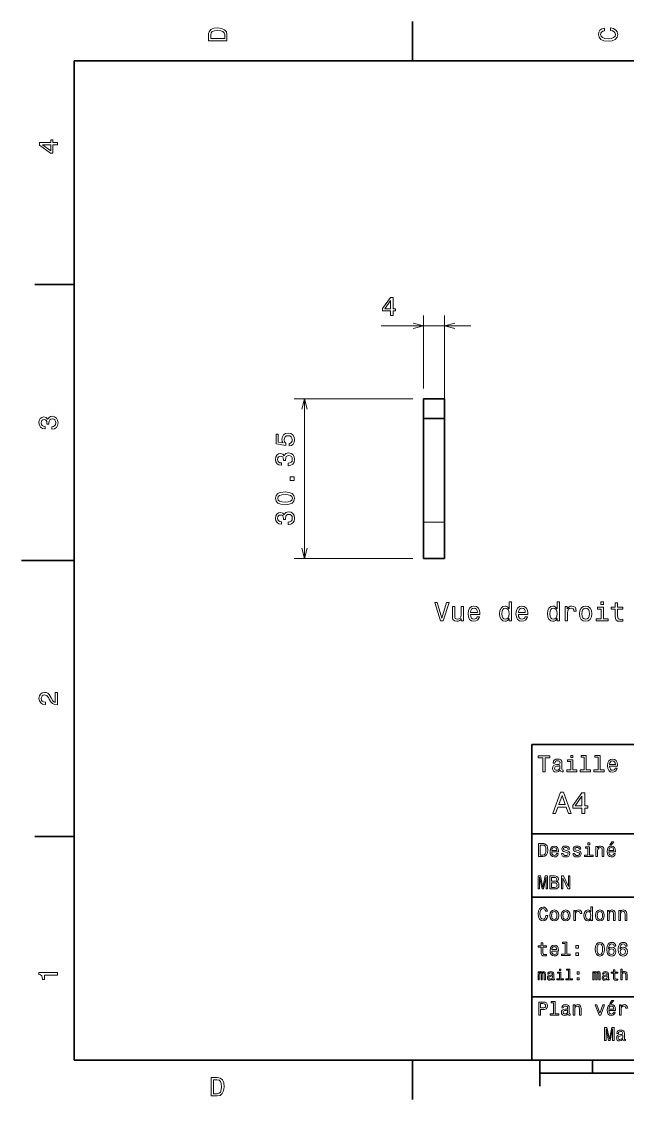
# Model space of a CAD drawing. Extents: x 0 to 297, y 0 to 210.
# Drawn here: x 0 to 115.2, y 2.5 to 207.5 of the extents above; entities that cross this region are included whole.
import ezdxf

# ---------------------------------------------------------------- set-up
doc = ezdxf.new("R2010")
doc.units = 0

msp = doc.modelspace()

# ---------------------------------------------------------------- linework, layer by layer
at = {"color": 7, "lineweight": 35, "ltscale": 0.1875}
for p, q in [((74.300003, 200), (74.300003, 207.5)), ((10, 157.5), (2.5, 157.5)), ((10, 52.5), (2.5, 52.5)), ((74.300003, 10), (74.300003, 2.5))]:
    msp.add_line(p, q, dxfattribs=at)
at = {"color": 7, "lineweight": 35}
for p, q in [((287, 200), (10, 200)), ((10, 200), (10, 10)), ((97, 10), (97, 70)), ((97, 70), (287, 70)), ((97, 53), (162, 53)), ((97, 41), (162, 41)), ((97, 22), (162, 22)), ((10, 10), (287, 10)), ((97, 10), (287, 10)), ((98.5, 7.5), (198.5, 7.5))]:
    msp.add_line(p, q, dxfattribs=at)
at = {"color": 7, "lineweight": 13, "ltscale": 0.346845}
msp.add_line((76.395897, 137.738037), (76.395897, 151.611847), dxfattribs=at)
at = {"color": 7, "lineweight": 13, "ltscale": 0.440007}
msp.add_line((80.395897, 134.011551), (80.395897, 151.611847), dxfattribs=at)
at = {"color": 7, "lineweight": 13, "ltscale": 0.425901}
msp.add_line((68.359871, 149.611847), (85.395897, 149.611847), dxfattribs=at)
at = {"color": 7, "lineweight": 13}
for p, q in [((74.395897, 135.738037), (51.78978, 135.738037)), ((53.78978, 105.383492), (53.78978, 135.738037)), ((74.395897, 105.383492), (51.78978, 105.383492))]:
    msp.add_line(p, q, dxfattribs=at)
at = {"color": 7, "lineweight": 35, "ltscale": 0.018713}
for p, q in [((76.395897, 134.989517), (76.395897, 135.738037)), ((80.395897, 134.989517), (80.395897, 135.738037))]:
    msp.add_line(p, q, dxfattribs=at)
at = {"color": 7, "lineweight": 35, "ltscale": 0.1}
for p, q in [((76.395897, 135.738037), (80.395897, 135.738037)), ((76.395897, 132.011551), (80.395897, 132.011551)), ((80.395897, 105.383492), (76.395897, 105.383492))]:
    msp.add_line(p, q, dxfattribs=at)
at = {"color": 7, "lineweight": 35, "ltscale": 0.074449}
for p, q in [((76.395897, 132.011551), (76.395897, 134.989517)), ((80.395897, 132.011551), (80.395897, 134.989517))]:
    msp.add_line(p, q, dxfattribs=at)
at = {"color": 7, "lineweight": 35, "ltscale": 0.492868}
for p, q in [((76.395897, 132.011551), (76.395897, 112.296829)), ((80.395897, 132.011551), (80.395897, 112.296829))]:
    msp.add_line(p, q, dxfattribs=at)
at = {"color": 7, "lineweight": 35, "ltscale": 0.172833}
for p, q in [((76.395897, 112.296829), (76.395897, 105.383492)), ((80.395897, 112.296829), (80.395897, 105.383492))]:
    msp.add_line(p, q, dxfattribs=at)
at = {"color": 7, "lineweight": 13, "ltscale": 0.1}
msp.add_line((76.395897, 112.296829), (80.395897, 112.296829), dxfattribs=at)
at = {"color": 7, "lineweight": 35, "ltscale": 0.25}
msp.add_line((10, 105), (0, 105), dxfattribs=at)
at = {"color": 7, "lineweight": 35, "ltscale": 0.125}
msp.add_line((98.5, 10), (98.5, 5), dxfattribs=at)
at = {"color": 7, "lineweight": 35, "ltscale": 0.0625}
msp.add_line((108.5, 10), (108.5, 7.5), dxfattribs=at)
at = {"color": 7, "lineweight": 13}
for points in [[(35.533215, 204.994965), (35.533215, 203.829971), (39.033215, 203.829971), (39.033215, 204.994965), (38.922264, 205.544678), (38.584366, 205.953171), (38.034657, 206.205338), (37.283215, 206.296112), (36.516644, 206.215424), (36.21405, 206.114563), (35.971977, 205.973343), (35.644165, 205.56485), (35.563473, 205.297562)], [(35.951801, 204.959656), (36.027451, 205.342941), (36.259438, 205.605194), (36.672985, 205.761536), (37.283215, 205.811966), (37.873272, 205.756485), (38.286816, 205.600143), (38.533936, 205.332855), (38.614628, 204.959656), (38.614628, 204.298996), (35.951801, 204.298996)], [(111.93206, 205.817017), (112.35569, 205.716141), (112.658287, 205.549713), (112.844887, 205.317734), (112.905403, 205.045395), (112.814629, 204.71759), (112.54229, 204.460388), (112.098488, 204.28891), (111.483215, 204.233429), (110.872986, 204.28891), (110.424141, 204.455338), (110.151802, 204.71254), (110.055984, 205.045395), (110.106415, 205.287476), (110.247627, 205.494247), (110.474571, 205.655624), (110.787247, 205.766571), (110.787247, 206.245682), (110.308144, 206.094391), (109.94503, 205.832138), (109.718086, 205.474075), (109.637398, 205.045395), (109.763474, 204.510818), (110.116501, 204.10231), (110.696472, 203.840057), (111.483215, 203.749283), (112.269958, 203.840057), (112.84993, 204.10231), (113.208, 204.510818), (113.329041, 205.045395), (113.233215, 205.51442), (112.965927, 205.892654), (112.527161, 206.159943), (111.93206, 206.301163)], [(6.833213, 184.02739), (6.833213, 184.481277), (5.965778, 184.481277), (5.965778, 184.98056), (5.56232, 184.98056), (5.56232, 184.481277), (3.408862, 184.481277), (3.408862, 184.022339), (5.521974, 182.489197), (5.965778, 182.489197), (5.965778, 184.02739)], [(5.56232, 182.912827), (3.993876, 184.02739), (5.56232, 184.02739)], [(70.155266, 151.611847), (70.609154, 151.611847), (70.609154, 152.479279), (71.108429, 152.479279), (71.108429, 152.882751), (70.609154, 152.882751), (70.609154, 155.036194), (70.150223, 155.036194), (68.617081, 152.923096), (68.617081, 152.479279), (70.155266, 152.479279)], [(69.04071, 152.882751), (70.155266, 154.451187), (70.155266, 152.882751)], [(5.73379, 129.979111), (5.769093, 129.979111), (6.253242, 130.059799), (6.616354, 130.296829), (6.848343, 130.670029), (6.934078, 131.164276), (6.848343, 131.688766), (6.626441, 132.082138), (6.273415, 132.334305), (5.819525, 132.425079), (5.521974, 132.384735), (5.279899, 132.273788), (5.0933, 132.092224), (4.957133, 131.850143), (4.684798, 132.177963), (4.251081, 132.293961), (3.857709, 132.218307), (3.560158, 132.00145), (3.373559, 131.648422), (3.307997, 131.164276), (3.388689, 130.710388), (3.610591, 130.362396), (3.963617, 130.135452), (4.432637, 130.059799), (4.46794, 130.059799), (4.46794, 130.508652), (4.145173, 130.548996), (3.913184, 130.680115), (3.771974, 130.891937), (3.721542, 131.189484), (3.761888, 131.451736), (3.867795, 131.643372), (4.039265, 131.759369), (4.271254, 131.804764), (4.518372, 131.759369), (4.684798, 131.638336), (4.785663, 131.426514), (4.815922, 131.139053), (4.810879, 130.942368), (5.209294, 130.942368), (5.199208, 131.189484), (5.244596, 131.507217), (5.365634, 131.744247), (5.56232, 131.885452), (5.819525, 131.935883), (6.112032, 131.880417), (6.328891, 131.734161), (6.465058, 131.502167), (6.510447, 131.194534), (6.460014, 130.876801), (6.308718, 130.644821), (6.066643, 130.498566), (5.73379, 130.443085)], [(50.876957, 126.782089), (51.290501, 126.893044), (51.61327, 127.14016), (51.814999, 127.503273), (51.890648, 127.967255), (51.799866, 128.476624), (51.55275, 128.875031), (51.159378, 129.127197), (50.655056, 129.223022), (50.186035, 129.137283), (49.817879, 128.895203), (49.580849, 128.516968), (49.495113, 128.027771), (49.555634, 127.649529), (49.722057, 127.357018), (48.778976, 127.49823), (48.778976, 129.031372), (48.365433, 129.031372), (48.365433, 127.160332), (50.221336, 126.882957), (50.221336, 127.286415), (49.984306, 127.578918), (49.898571, 127.952118), (49.954048, 128.274887), (50.115433, 128.522003), (50.362549, 128.678345), (50.680271, 128.733826), (50.997993, 128.678345), (51.245113, 128.516968), (51.401451, 128.269836), (51.456928, 127.952118), (51.421627, 127.68483), (51.305634, 127.478058), (51.124077, 127.326759), (50.876957, 127.251114)], [(50.690357, 123.025894), (50.725662, 123.025894), (51.209808, 123.10659), (51.572922, 123.34362), (51.804913, 123.71682), (51.890648, 124.211052), (51.804913, 124.73555), (51.583008, 125.128922), (51.229984, 125.381081), (50.776093, 125.471863), (50.478542, 125.431519), (50.236465, 125.320564), (50.049866, 125.139008), (49.9137, 124.896935), (49.641365, 125.224747), (49.207649, 125.340736), (48.814278, 125.265091), (48.516727, 125.048233), (48.330128, 124.695206), (48.264565, 124.211052), (48.345257, 123.757164), (48.567162, 123.40918), (48.920185, 123.182236), (49.389206, 123.10659), (49.424507, 123.10659), (49.424507, 123.555435), (49.101742, 123.595779), (48.869751, 123.726906), (48.728542, 123.938721), (48.678108, 124.236267), (48.718456, 124.49852), (48.824364, 124.690163), (48.995834, 124.806152), (49.227821, 124.851547), (49.474937, 124.806152), (49.641365, 124.68512), (49.742233, 124.473305), (49.772491, 124.185837), (49.767448, 123.989151), (50.165863, 123.989151), (50.155777, 124.236267), (50.201164, 124.553993), (50.322205, 124.791023), (50.51889, 124.932236), (50.776093, 124.982666), (51.0686, 124.927193), (51.285458, 124.780937), (51.421627, 124.54895), (51.467014, 124.241318), (51.416584, 123.923592), (51.265285, 123.691605), (51.023209, 123.545349), (50.690357, 123.489876)], [(51.78978, 120.212784), (51.78978, 120.908752), (51.038342, 120.908752), (51.038342, 120.212784)], [(50.080128, 115.609322), (50.871914, 115.684975), (51.436756, 115.922005), (51.779694, 116.300247), (51.890648, 116.824745), (51.779694, 117.344193), (51.436756, 117.722435), (50.871914, 117.954422), (50.080128, 118.035118), (49.293385, 117.954422), (48.980705, 117.858604), (48.723499, 117.722435), (48.380562, 117.344193), (48.264565, 116.824745), (48.380562, 116.300247), (48.728542, 115.922005), (49.293385, 115.684975)], [(50.080128, 116.093475), (49.469894, 116.13382), (49.031136, 116.259903), (48.773933, 116.486847), (48.683151, 116.824745), (48.773933, 117.157593), (49.031136, 117.384544), (49.469894, 117.51062), (50.080128, 117.550964), (50.6954, 117.51062), (51.134163, 117.384544), (51.391365, 117.157593), (51.4771, 116.824745), (51.391365, 116.486847), (51.134163, 116.259903), (50.6954, 116.13382)], [(50.690357, 111.817825), (50.725662, 111.817825), (51.209808, 111.898521), (51.572922, 112.135551), (51.804913, 112.508751), (51.890648, 113.002983), (51.804913, 113.527481), (51.583008, 113.920853), (51.229984, 114.173012), (50.776093, 114.263794), (50.478542, 114.22345), (50.236465, 114.112495), (50.049866, 113.930939), (49.9137, 113.688866), (49.641365, 114.01667), (49.207649, 114.132668), (48.814278, 114.057022), (48.516727, 113.840164), (48.330128, 113.487137), (48.264565, 113.002983), (48.345257, 112.549095), (48.567162, 112.201111), (48.920185, 111.974167), (49.389206, 111.898521), (49.424507, 111.898521), (49.424507, 112.347366), (49.101742, 112.387711), (48.869751, 112.518837), (48.728542, 112.730652), (48.678108, 113.028198), (48.718456, 113.290451), (48.824364, 113.482094), (48.995834, 113.598083), (49.227821, 113.643478), (49.474937, 113.598083), (49.641365, 113.477051), (49.742233, 113.265236), (49.772491, 112.977768), (49.767448, 112.781082), (50.165863, 112.781082), (50.155777, 113.028198), (50.201164, 113.345924), (50.322205, 113.582954), (50.51889, 113.724167), (50.776093, 113.774597), (51.0686, 113.719124), (51.285458, 113.572868), (51.421627, 113.340881), (51.467014, 113.033241), (51.416584, 112.715523), (51.265285, 112.483536), (51.023209, 112.33728), (50.690357, 112.281807)], [(80.791428, 97.031898), (79.91391, 94.051353), (79.011169, 97.031898), (78.532066, 97.031898), (79.661751, 93.526855), (80.166069, 93.526855), (81.270538, 97.031898)], [(92.678314, 93.945442), (92.678314, 93.526855), (93.122124, 93.526855), (93.122124, 97.147896), (92.683365, 97.147896), (92.683365, 95.821526), (92.345467, 96.204811), (92.138695, 96.295586), (91.901657, 96.330887), (91.472984, 96.230026), (91.140137, 95.947601), (90.923279, 95.493713), (90.847626, 94.883484), (90.923279, 94.273254), (91.140137, 93.814316), (91.472984, 93.526855), (91.901657, 93.431038), (92.138695, 93.466339), (92.35051, 93.557114)], [(101.786392, 93.945442), (101.786392, 93.526855), (102.230194, 93.526855), (102.230194, 97.147896), (101.791428, 97.147896), (101.791428, 95.821526), (101.453537, 96.204811), (101.246765, 96.295586), (101.009735, 96.330887), (100.581055, 96.230026), (100.248199, 95.947601), (100.031342, 95.493713), (99.955696, 94.883484), (100.031342, 94.273254), (100.248199, 93.814316), (100.581055, 93.526855), (101.009735, 93.431038), (101.246765, 93.466339), (101.45858, 93.557114)], [(110.601944, 97.147896), (110.132927, 97.147896), (110.132927, 96.64357), (110.601944, 96.64357)], [(112.861313, 95.766052), (112.861313, 94.409424), (112.891571, 93.970657), (113.032784, 93.668068), (113.315201, 93.491554), (113.794312, 93.431038), (114.318802, 93.456253), (114.318802, 93.839539), (113.935516, 93.809273), (113.58754, 93.849625), (113.40094, 93.9757), (113.320251, 94.187515), (113.305115, 94.485069), (113.305115, 95.766052), (114.318802, 95.766052), (114.318802, 96.144287), (113.305115, 96.144287), (113.305115, 96.936081), (112.861313, 96.936081), (112.861313, 96.144287), (112.094742, 96.144287), (112.094742, 95.766052)], [(83.993881, 96.235069), (83.550079, 96.235069), (83.550079, 94.671669), (83.499641, 94.308556), (83.353394, 94.04631), (83.126442, 93.884926), (82.828896, 93.834496), (82.591866, 93.87484), (82.440567, 93.995872), (82.354828, 94.202644), (82.334656, 94.495155), (82.334656, 96.235069), (81.890854, 96.235069), (81.890854, 94.454811), (81.905983, 94.096741), (82.001808, 93.799187), (82.294312, 93.526855), (82.763336, 93.431038), (83.015495, 93.466339), (83.232353, 93.557114), (83.418953, 93.713455), (83.570251, 93.940399), (83.570251, 93.526855), (83.993881, 93.526855)], [(85.330338, 94.752357), (87.105553, 94.752357), (87.110596, 94.959129), (87.0299, 95.539101), (86.807999, 95.972824), (86.454971, 96.235069), (85.985954, 96.330887), (85.527023, 96.230026), (85.173996, 95.947601), (84.947052, 95.48867), (84.866356, 94.883484), (84.942009, 94.263168), (85.168953, 93.809273), (85.516937, 93.526855), (85.970825, 93.431038), (86.364197, 93.496597), (86.686966, 93.668068), (86.923996, 93.940399), (87.060165, 94.303513), (86.621399, 94.303513), (86.530624, 94.101784), (86.399498, 93.950485), (86.026299, 93.829453), (85.738838, 93.884926), (85.52198, 94.06144), (85.380768, 94.3489), (85.330338, 94.737228)], [(85.330338, 95.125557), (85.385811, 95.473541), (85.52198, 95.730743), (85.728752, 95.887085), (86.001083, 95.942558), (86.268372, 95.887085), (86.475151, 95.730743), (86.601227, 95.473541), (86.646622, 95.125557)], [(91.97731, 95.932472), (92.269814, 95.86187), (92.491714, 95.665184), (92.622841, 95.337372), (92.673279, 94.883484), (92.622841, 94.424553), (92.491714, 94.096741), (92.269814, 93.895012), (91.97731, 93.829453), (91.699936, 93.895012), (91.488113, 94.096741), (91.346909, 94.429596), (91.301514, 94.883484), (91.346909, 95.332329), (91.488113, 95.660141), (91.699936, 95.86187)], [(94.4384, 94.752357), (96.213623, 94.752357), (96.218666, 94.959129), (96.13797, 95.539101), (95.916069, 95.972824), (95.563042, 96.235069), (95.094025, 96.330887), (94.635086, 96.230026), (94.282066, 95.947601), (94.055122, 95.48867), (93.974426, 94.883484), (94.050079, 94.263168), (94.277023, 93.809273), (94.625, 93.526855), (95.078896, 93.431038), (95.472267, 93.496597), (95.795029, 93.668068), (96.032066, 93.940399), (96.168228, 94.303513), (95.729469, 94.303513), (95.638695, 94.101784), (95.507568, 93.950485), (95.134369, 93.829453), (94.846909, 93.884926), (94.630051, 94.06144), (94.488838, 94.3489), (94.4384, 94.737228)], [(94.4384, 95.125557), (94.493881, 95.473541), (94.630051, 95.730743), (94.836823, 95.887085), (95.109154, 95.942558), (95.37645, 95.887085), (95.583221, 95.730743), (95.709297, 95.473541), (95.754684, 95.125557)], [(101.085381, 95.932472), (101.377884, 95.86187), (101.599792, 95.665184), (101.730911, 95.337372), (101.781342, 94.883484), (101.730911, 94.424553), (101.599792, 94.096741), (101.377884, 93.895012), (101.085381, 93.829453), (100.807999, 93.895012), (100.596191, 94.096741), (100.454979, 94.429596), (100.409592, 94.883484), (100.454979, 95.332329), (100.596191, 95.660141), (100.807999, 95.86187)], [(103.32457, 93.526855), (103.768372, 93.526855), (103.768372, 95.075127), (103.813766, 95.448326), (103.949936, 95.715614), (104.171837, 95.876999), (104.469383, 95.932472), (104.691284, 95.897171), (104.857712, 95.79631), (104.95858, 95.62484), (104.993881, 95.392853), (105.442726, 95.392853), (105.38221, 95.801353), (105.215782, 96.093857), (104.9384, 96.27037), (104.560165, 96.330887), (104.302956, 96.290543), (104.081055, 96.189682), (103.884369, 96.018211), (103.728027, 95.786224), (103.728027, 96.235069), (103.32457, 96.235069)], [(106.063042, 94.878441), (106.143738, 94.263168), (106.375725, 93.809273), (106.743881, 93.526855), (107.238113, 93.431038), (107.72731, 93.526855), (108.095467, 93.80423), (108.327454, 94.258125), (108.413185, 94.878441), (108.327454, 95.493713), (108.095467, 95.952644), (107.72731, 96.230026), (107.238113, 96.330887), (106.743881, 96.230026), (106.375725, 95.947601), (106.143738, 95.493713)], [(106.516937, 94.883484), (106.562325, 95.337372), (106.703537, 95.665184), (106.930481, 95.866913), (107.238113, 95.937515), (107.54071, 95.866913), (107.767654, 95.670227), (107.908867, 95.337372), (107.959297, 94.883484), (107.908867, 94.424553), (107.767654, 94.091698), (107.54071, 93.889969), (107.238113, 93.824409), (106.930481, 93.889969), (106.703537, 94.091698), (106.562325, 94.424553)], [(110.586823, 93.900055), (110.586823, 96.144287), (109.447052, 96.144287), (109.447052, 95.766052), (110.143013, 95.766052), (110.143013, 93.900055), (109.235229, 93.900055), (109.235229, 93.526855), (111.504684, 93.526855), (111.504684, 93.900055)], [(6.833213, 77.519447), (6.833213, 79.925072), (6.399496, 79.925072), (6.399496, 78.023773), (6.162464, 78.129684), (5.965778, 78.311241), (5.607709, 78.871033), (5.456412, 79.168587), (5.239553, 79.501442), (4.987392, 79.738472), (4.689842, 79.874641), (4.351945, 79.925072), (3.928314, 79.839333), (3.595461, 79.602303), (3.383646, 79.239189), (3.307997, 78.770172), (3.393732, 78.286018), (3.630764, 77.91787), (4.009006, 77.680832), (4.508286, 77.600143), (4.578891, 77.600143), (4.578891, 78.059074), (4.538545, 78.059074), (4.195605, 78.104462), (3.943444, 78.240631), (3.782061, 78.457489), (3.726585, 78.744957), (3.777017, 79.03746), (3.903098, 79.254318), (4.099784, 79.395531), (4.346902, 79.445961), (4.578891, 79.41066), (4.775577, 79.314842), (4.947046, 79.153458), (5.098343, 78.931557), (5.259727, 78.634003), (5.572406, 78.139771), (5.90526, 77.791786), (6.308718, 77.585014), (6.818084, 77.519447)], [(99.102303, 64.837173), (99.5, 64.837173), (99.5, 67.47406), (100.407784, 67.47406), (100.407784, 67.837173), (98.190201, 67.837173), (98.190201, 67.47406), (99.102303, 67.47406)], [(104.786743, 67.940918), (104.384727, 67.940918), (104.384727, 67.508644), (104.786743, 67.508644)], [(106.969742, 67.621033), (106.969742, 65.157059), (106.187317, 65.157059), (106.187317, 64.837173), (108.128242, 64.837173), (108.128242, 65.157059), (107.350143, 65.157059), (107.350143, 67.940918), (106.373199, 67.940918), (106.373199, 67.621033)], [(109.572044, 67.621033), (109.572044, 65.157059), (108.789627, 65.157059), (108.789627, 64.837173), (110.730545, 64.837173), (110.730545, 65.157059), (109.952454, 65.157059), (109.952454, 67.940918), (108.975502, 67.940918), (108.975502, 67.621033)], [(102.387611, 65.139771), (102.387611, 65.126801), (102.409225, 64.979828), (102.47406, 64.876076), (102.746399, 64.793945), (102.958214, 64.828529), (102.958214, 65.122475), (102.867432, 65.109505), (102.746399, 65.165703), (102.724785, 65.338615), (102.724785, 66.540344), (102.672913, 66.84726), (102.521614, 67.0634), (102.257927, 67.193085), (101.886169, 67.240631), (101.523056, 67.188759), (101.255043, 67.041786), (101.086456, 66.812675), (101.030258, 66.510086), (101.030258, 66.484146), (101.371758, 66.484146), (101.402016, 66.665703), (101.497116, 66.795387), (101.65274, 66.873199), (101.873199, 66.903458), (102.085014, 66.881844), (102.236313, 66.817001), (102.327087, 66.704605), (102.357346, 66.548988), (102.340057, 66.367432), (102.270897, 66.276657), (102.097984, 66.233429), (101.773773, 66.198845), (101.402016, 66.121033), (101.138329, 65.982704), (100.982712, 65.766571), (100.935158, 65.446686), (100.978386, 65.161385), (101.112389, 64.949562), (101.328529, 64.815559), (101.626801, 64.768013), (102.028816, 64.858788)], [(102.344383, 65.649857), (102.292511, 65.425072), (102.154182, 65.252159), (101.946686, 65.139771), (101.691643, 65.100861), (101.527374, 65.122475), (101.41066, 65.191643), (101.337173, 65.312675), (101.315559, 65.481262), (101.332855, 65.632561), (101.402016, 65.740631), (101.678673, 65.861671), (102.028816, 65.913544), (102.344383, 66.017288)], [(104.773773, 65.157059), (104.773773, 67.080688), (103.796829, 67.080688), (103.796829, 66.756485), (104.393372, 66.756485), (104.393372, 65.157059), (103.615273, 65.157059), (103.615273, 64.837173), (105.560516, 64.837173), (105.560516, 65.157059)], [(111.750717, 65.887604), (113.272339, 65.887604), (113.276657, 66.064842), (113.207497, 66.561958), (113.017288, 66.933716), (112.714699, 67.158501), (112.312683, 67.240631), (111.919312, 67.154175), (111.616714, 66.912102), (111.422188, 66.51873), (111.353027, 66), (111.41787, 65.4683), (111.612396, 65.079247), (111.91066, 64.837173), (112.299713, 64.755043), (112.636887, 64.811234), (112.913544, 64.958214), (113.116714, 65.191643), (113.233429, 65.502876), (112.857346, 65.502876), (112.779541, 65.329971), (112.667145, 65.200287), (112.34726, 65.096542), (112.100868, 65.144089), (111.914986, 65.295387), (111.793945, 65.541786), (111.750717, 65.874634)], [(111.750717, 66.207489), (111.798271, 66.50576), (111.914986, 66.726219), (112.092216, 66.860229), (112.325653, 66.907776), (112.554756, 66.860229), (112.731987, 66.726219), (112.840057, 66.50576), (112.878967, 66.207489)], [(100.982712, 56.9049), (101.51297, 56.9049), (101.933716, 58.080692), (103.530258, 58.080692), (103.951012, 56.9049), (104.492798, 56.9049), (103.028816, 60.910664), (102.440926, 60.910664)], [(102.118156, 58.570606), (102.734871, 60.334293), (103.351585, 58.570606)], [(106.521614, 56.9049), (107.040344, 56.9049), (107.040344, 57.896255), (107.610954, 57.896255), (107.610954, 58.357349), (107.040344, 58.357349), (107.040344, 60.818443), (106.515854, 60.818443), (104.763687, 58.403458), (104.763687, 57.896255), (106.521614, 57.896255)], [(105.247841, 58.357349), (106.521614, 60.149857), (106.521614, 58.357349)], [(107.992798, 51.27702), (107.657784, 51.27702), (107.657784, 50.916786), (107.992798, 50.916786)], [(111.84726, 50.88797), (112.059799, 50.88797), (112.560516, 51.500362), (112.207489, 51.500362)], [(99.080688, 51.190563), (98.248558, 51.190563), (98.248558, 48.690563), (99.080688, 48.690563), (99.473343, 48.769814), (99.765129, 49.011169), (99.945244, 49.40382), (100.010086, 49.940563), (99.952446, 50.488113), (99.880402, 50.70425), (99.779541, 50.877163), (99.487755, 51.111313), (99.296829, 51.168949)], [(99.055473, 50.891571), (99.329254, 50.837536), (99.516571, 50.671829), (99.628242, 50.376442), (99.664268, 49.940563), (99.624641, 49.519093), (99.51297, 49.223705), (99.322044, 49.047192), (99.055473, 48.989555), (98.583572, 48.989555), (98.583572, 50.891571)], [(100.784584, 49.565922), (102.052597, 49.565922), (102.056198, 49.713619), (101.998558, 50.127884), (101.840057, 50.437683), (101.587898, 50.625), (101.252884, 50.693443), (100.925072, 50.621399), (100.672913, 50.41967), (100.510803, 50.091862), (100.453171, 49.659584), (100.507202, 49.216499), (100.669312, 48.892292), (100.91787, 48.690563), (101.242073, 48.62212), (101.523056, 48.668949), (101.753601, 48.791428), (101.922913, 48.98595), (102.020172, 49.245319), (101.706772, 49.245319), (101.64193, 49.101227), (101.548271, 48.993156), (101.2817, 48.9067), (101.07637, 48.946327), (100.921471, 49.072407), (100.820602, 49.27774), (100.784584, 49.555115)], [(100.784584, 49.832493), (100.824211, 50.081055), (100.921471, 50.264771), (101.069168, 50.376442), (101.263687, 50.416069), (101.454613, 50.376442), (101.602303, 50.264771), (101.69236, 50.081055), (101.724785, 49.832493)], [(103.623199, 49.818085), (103.317001, 49.890129), (103.090057, 49.972984), (103.014412, 50.142292), (103.036026, 50.261169), (103.111671, 50.347622), (103.234146, 50.401657), (103.41066, 50.423271), (103.579971, 50.401657), (103.713257, 50.336815), (103.799713, 50.239555), (103.835732, 50.109871), (104.145531, 50.109871), (104.145531, 50.117077), (104.091499, 50.351227), (103.943802, 50.534943), (103.713257, 50.650219), (103.41066, 50.693443), (103.104469, 50.650219), (102.881126, 50.531342), (102.740631, 50.354828), (102.697403, 50.131485), (102.729828, 49.915348), (102.830688, 49.76405), (102.996399, 49.655983), (103.237755, 49.580334), (103.590775, 49.493877), (103.806915, 49.40382), (103.864555, 49.331772), (103.886169, 49.223705), (103.853745, 49.09042), (103.767288, 48.989555), (103.626801, 48.924713), (103.439484, 48.903099), (103.241356, 48.924713), (103.09726, 49.000362), (103, 49.122841), (102.960373, 49.292149), (102.654175, 49.292149), (102.704613, 49.003963), (102.852303, 48.795029), (103.086456, 48.668949), (103.41066, 48.62212), (103.749283, 48.668949), (103.997841, 48.795029), (104.149139, 48.996758), (104.203171, 49.259727), (104.163544, 49.486671), (104.051872, 49.641571), (103.868156, 49.742435)], [(105.791786, 49.818085), (105.485588, 49.890129), (105.258644, 49.972984), (105.182999, 50.142292), (105.204613, 50.261169), (105.280258, 50.347622), (105.40274, 50.401657), (105.579254, 50.423271), (105.748558, 50.401657), (105.881844, 50.336815), (105.9683, 50.239555), (106.004326, 50.109871), (106.314117, 50.109871), (106.314117, 50.117077), (106.260086, 50.351227), (106.112396, 50.534943), (105.881844, 50.650219), (105.579254, 50.693443), (105.273056, 50.650219), (105.049713, 50.531342), (104.909225, 50.354828), (104.865997, 50.131485), (104.898415, 49.915348), (104.999283, 49.76405), (105.164986, 49.655983), (105.406342, 49.580334), (105.759369, 49.493877), (105.975502, 49.40382), (106.033142, 49.331772), (106.054756, 49.223705), (106.022339, 49.09042), (105.935883, 48.989555), (105.795387, 48.924713), (105.60807, 48.903099), (105.409943, 48.924713), (105.265854, 49.000362), (105.168587, 49.122841), (105.12896, 49.292149), (104.822769, 49.292149), (104.873199, 49.003963), (105.020897, 48.795029), (105.255043, 48.668949), (105.579254, 48.62212), (105.91787, 48.668949), (106.166428, 48.795029), (106.317726, 48.996758), (106.371758, 49.259727), (106.33213, 49.486671), (106.220459, 49.641571), (106.036743, 49.742435)], [(107.981987, 48.957134), (107.981987, 50.560158), (107.16787, 50.560158), (107.16787, 50.289986), (107.664986, 50.289986), (107.664986, 48.957134), (107.016571, 48.957134), (107.016571, 48.690563), (108.637611, 48.690563), (108.637611, 48.957134)], [(109.181557, 48.690563), (109.498558, 48.690563), (109.498558, 49.807278), (109.530983, 50.063042), (109.635445, 50.250362), (109.797546, 50.365635), (110.013687, 50.408863), (110.1866, 50.372841), (110.29467, 50.275578), (110.348701, 50.113472), (110.366714, 49.897335), (110.366714, 48.690563), (110.683716, 48.690563), (110.683716, 49.962177), (110.669312, 50.217941), (110.604469, 50.430477), (110.39193, 50.625), (110.060516, 50.693443), (109.876801, 50.668228), (109.721901, 50.599785), (109.588615, 50.484512), (109.484146, 50.329613), (109.484146, 50.625), (109.181557, 50.625)], [(111.627518, 49.565922), (112.895531, 49.565922), (112.899132, 49.713619), (112.841499, 50.127884), (112.682999, 50.437683), (112.430832, 50.625), (112.095825, 50.693443), (111.768013, 50.621399), (111.515854, 50.41967), (111.353745, 50.091862), (111.296112, 49.659584), (111.350143, 49.216499), (111.512245, 48.892292), (111.760803, 48.690563), (112.085014, 48.62212), (112.365997, 48.668949), (112.596542, 48.791428), (112.765854, 48.98595), (112.863113, 49.245319), (112.549713, 49.245319), (112.484871, 49.101227), (112.391212, 48.993156), (112.124641, 48.9067), (111.919312, 48.946327), (111.764412, 49.072407), (111.663544, 49.27774), (111.627518, 49.555115)], [(111.627518, 49.832493), (111.667145, 50.081055), (111.764412, 50.264771), (111.912102, 50.376442), (112.106628, 50.416069), (112.297546, 50.376442), (112.445244, 50.264771), (112.535301, 50.081055), (112.567726, 49.832493)], [(98.183716, 42.530979), (98.461098, 42.530979), (98.461098, 44.80043), (98.929398, 42.530979), (99.239197, 42.530979), (99.703888, 44.80043), (99.703888, 42.530979), (99.984871, 42.530979), (99.984871, 45.030979), (99.545387, 45.030979), (99.084297, 42.826366), (98.626801, 45.030979), (98.183716, 45.030979)], [(101.703171, 43.881844), (101.95533, 44.090778), (102.020172, 44.231266), (102.041786, 44.404179), (101.994957, 44.674351), (101.854469, 44.868874), (101.627518, 44.987751), (101.310516, 45.030979), (100.420746, 45.030979), (100.420746, 42.530979), (101.360954, 42.530979), (101.695969, 42.581413), (101.944527, 42.729107), (102.099426, 42.963257), (102.153458, 43.280258), (102.12104, 43.492794), (102.034584, 43.669308), (101.894089, 43.798992)], [(101.242073, 43.993515), (100.752159, 43.993515), (100.752159, 44.731987), (101.270897, 44.731987), (101.465416, 44.710373), (101.602303, 44.645531), (101.685158, 44.533859), (101.713974, 44.368156), (101.681557, 44.20245), (101.5951, 44.087173), (101.447403, 44.015129)], [(101.321327, 42.829971), (100.752159, 42.829971), (100.752159, 43.690922), (101.288902, 43.690922), (101.515854, 43.665707), (101.677956, 43.590057), (101.775215, 43.460373), (101.80764, 43.273052), (101.775215, 43.074928), (101.685158, 42.938038), (101.533859, 42.855186)], [(102.600143, 42.530979), (102.899139, 42.530979), (102.899139, 44.580692), (103.857346, 42.530979), (104.242798, 42.530979), (104.242798, 45.030979), (103.940201, 45.030979), (103.940201, 42.981266), (102.992798, 45.030979), (102.600143, 45.030979)], [(99.66787, 37.460373), (99.595818, 37.15778), (99.476944, 36.941643), (99.311241, 36.808357), (99.116714, 36.765129), (98.882568, 36.829971), (98.698845, 37.024494), (98.57637, 37.341499), (98.536743, 37.780979), (98.57637, 38.216858), (98.695244, 38.537464), (98.87896, 38.731987), (99.116714, 38.80043), (99.289627, 38.764408), (99.437317, 38.663544), (99.552597, 38.501442), (99.631844, 38.278099), (99.97406, 38.278099), (99.865997, 38.620316), (99.678673, 38.879681), (99.422913, 39.041786), (99.116714, 39.099422), (98.734871, 39.009365), (98.443085, 38.757202), (98.25576, 38.342937), (98.190926, 37.780979), (98.25576, 37.219021), (98.443085, 36.804756), (98.734871, 36.548992), (99.116714, 36.462536), (99.451729, 36.530979), (99.721901, 36.721901), (99.912827, 37.035301), (100.013687, 37.460373)], [(108.201729, 36.829971), (108.201729, 36.530979), (108.51873, 36.530979), (108.51873, 39.117435), (108.20533, 39.117435), (108.20533, 38.170029), (107.963974, 38.443802), (107.816284, 38.508644), (107.646973, 38.533859), (107.340775, 38.461815), (107.103027, 38.260086), (106.948128, 37.935879), (106.894089, 37.5), (106.948128, 37.064121), (107.103027, 36.736309), (107.340775, 36.530979), (107.646973, 36.462536), (107.816284, 36.487751), (107.967575, 36.552593)], [(100.413544, 37.496399), (100.471184, 37.056915), (100.636887, 36.732708), (100.899857, 36.530979), (101.252884, 36.462536), (101.602303, 36.530979), (101.865273, 36.729107), (102.030983, 37.053314), (102.092216, 37.496399), (102.030983, 37.935879), (101.865273, 38.263687), (101.602303, 38.461815), (101.252884, 38.533859), (100.899857, 38.461815), (100.636887, 38.260086), (100.471184, 37.935879)], [(100.737755, 37.5), (100.770172, 37.824207), (100.87104, 38.058357), (101.033142, 38.20245), (101.252884, 38.25288), (101.469017, 38.20245), (101.631126, 38.061958), (101.731987, 37.824207), (101.768013, 37.5), (101.731987, 37.172188), (101.631126, 36.934437), (101.469017, 36.790344), (101.252884, 36.743515), (101.033142, 36.790344), (100.87104, 36.934437), (100.770172, 37.172188)], [(102.58213, 37.496399), (102.639771, 37.056915), (102.805473, 36.732708), (103.068443, 36.530979), (103.421471, 36.462536), (103.770897, 36.530979), (104.033859, 36.729107), (104.19957, 37.053314), (104.260803, 37.496399), (104.19957, 37.935879), (104.033859, 38.263687), (103.770897, 38.461815), (103.421471, 38.533859), (103.068443, 38.461815), (102.805473, 38.260086), (102.639771, 37.935879)], [(102.906342, 37.5), (102.938759, 37.824207), (103.039627, 38.058357), (103.201729, 38.20245), (103.421471, 38.25288), (103.637611, 38.20245), (103.799713, 38.061958), (103.900574, 37.824207), (103.9366, 37.5), (103.900574, 37.172188), (103.799713, 36.934437), (103.637611, 36.790344), (103.421471, 36.743515), (103.201729, 36.790344), (103.039627, 36.934437), (102.938759, 37.172188)], [(104.963257, 36.530979), (105.280258, 36.530979), (105.280258, 37.636887), (105.312683, 37.903458), (105.409943, 38.094379), (105.568443, 38.209652), (105.780983, 38.249279), (105.939484, 38.224064), (106.058357, 38.152016), (106.130402, 38.029537), (106.155617, 37.863831), (106.476227, 37.863831), (106.432999, 38.155621), (106.314117, 38.364552), (106.115997, 38.490635), (105.845825, 38.533859), (105.662102, 38.505043), (105.503601, 38.432995), (105.363113, 38.310516), (105.251442, 38.144814), (105.251442, 38.465416), (104.963257, 38.465416)], [(107.701012, 38.249279), (107.909943, 38.198845), (108.068443, 38.058357), (108.162102, 37.824207), (108.198128, 37.5), (108.162102, 37.172188), (108.068443, 36.938038), (107.909943, 36.793949), (107.701012, 36.747116), (107.502884, 36.793949), (107.351585, 36.938038), (107.250717, 37.175793), (107.2183, 37.5), (107.250717, 37.820606), (107.351585, 38.054756), (107.502884, 38.198845)], [(109.087898, 37.496399), (109.145531, 37.056915), (109.311241, 36.732708), (109.574203, 36.530979), (109.927231, 36.462536), (110.276657, 36.530979), (110.539627, 36.729107), (110.70533, 37.053314), (110.766571, 37.496399), (110.70533, 37.935879), (110.539627, 38.263687), (110.276657, 38.461815), (109.927231, 38.533859), (109.574203, 38.461815), (109.311241, 38.260086), (109.145531, 37.935879)], [(109.412102, 37.5), (109.444527, 37.824207), (109.545387, 38.058357), (109.707489, 38.20245), (109.927231, 38.25288), (110.143372, 38.20245), (110.305473, 38.061958), (110.406342, 37.824207), (110.44236, 37.5), (110.406342, 37.172188), (110.305473, 36.934437), (110.143372, 36.790344), (109.927231, 36.743515), (109.707489, 36.790344), (109.545387, 36.934437), (109.444527, 37.172188)], [(111.350143, 36.530979), (111.667145, 36.530979), (111.667145, 37.647694), (111.69957, 37.903458), (111.804031, 38.090778), (111.966141, 38.206051), (112.182274, 38.249279), (112.355186, 38.213257), (112.463257, 38.115993), (112.517288, 37.953888), (112.535301, 37.737751), (112.535301, 36.530979), (112.852303, 36.530979), (112.852303, 37.802593), (112.837898, 38.058357), (112.773056, 38.270893), (112.560516, 38.465416), (112.229103, 38.533859), (112.045387, 38.508644), (111.890488, 38.440201), (111.757202, 38.324928), (111.65274, 38.170029), (111.65274, 38.465416), (111.350143, 38.465416)], [(113.51873, 36.530979), (113.835732, 36.530979), (113.835732, 37.647694), (113.868156, 37.903458), (113.972626, 38.090778), (114.134727, 38.206051), (114.350861, 38.249279), (114.523773, 38.213257), (114.631844, 38.115993), (114.685883, 37.953888), (114.703888, 37.737751), (114.703888, 36.530979), (115.020889, 36.530979), (115.020889, 37.802593), (115.006485, 38.058357), (114.941643, 38.270893), (114.729111, 38.465416), (114.39769, 38.533859), (114.213974, 38.508644), (114.059082, 38.440201), (113.925789, 38.324928), (113.821327, 38.170029), (113.821327, 38.465416), (113.51873, 38.465416)], [(98.763687, 31.449568), (98.763687, 30.480547), (98.785301, 30.167147), (98.886169, 29.951008), (99.087898, 29.824926), (99.430115, 29.7817), (99.804756, 29.799711), (99.804756, 30.073486), (99.530983, 30.051872), (99.282417, 30.08069), (99.149132, 30.170748), (99.091499, 30.322046), (99.080688, 30.534582), (99.080688, 31.449568), (99.804756, 31.449568), (99.804756, 31.71974), (99.080688, 31.71974), (99.080688, 32.285301), (98.763687, 32.285301), (98.763687, 31.71974), (98.216141, 31.71974), (98.216141, 31.449568)], [(100.784584, 30.725504), (102.052597, 30.725504), (102.056198, 30.873198), (101.998558, 31.287464), (101.840057, 31.597261), (101.587898, 31.784582), (101.252884, 31.853025), (100.925072, 31.780979), (100.672913, 31.57925), (100.510803, 31.25144), (100.453171, 30.819164), (100.507202, 30.37608), (100.669312, 30.051872), (100.91787, 29.850143), (101.242073, 29.7817), (101.523056, 29.828529), (101.753601, 29.951008), (101.922913, 30.145533), (102.020172, 30.404898), (101.706772, 30.404898), (101.64193, 30.260807), (101.548271, 30.152737), (101.2817, 30.066282), (101.07637, 30.105907), (100.921471, 30.231987), (100.820602, 30.437319), (100.784584, 30.714697)], [(100.784584, 30.992075), (100.824211, 31.240633), (100.921471, 31.424351), (101.069168, 31.536022), (101.263687, 31.575647), (101.454613, 31.536022), (101.602303, 31.424351), (101.69236, 31.240633), (101.724785, 30.992075)], [(103.306198, 32.170029), (103.306198, 30.116714), (102.654175, 30.116714), (102.654175, 29.850143), (104.271614, 29.850143), (104.271614, 30.116714), (103.623199, 30.116714), (103.623199, 32.4366), (102.809074, 32.4366), (102.809074, 32.170029)], [(105.341499, 31.247837), (105.838615, 31.247837), (105.838615, 31.784582), (105.341499, 31.784582)], [(109.059074, 31.071325), (109.113113, 30.505762), (109.282425, 30.102304), (109.552597, 29.857347), (109.927231, 29.778097), (110.298271, 29.857347), (110.568443, 30.102304), (110.734146, 30.505762), (110.791786, 31.071325), (110.734146, 31.633286), (110.665703, 31.856628), (110.568443, 32.040344), (110.298271, 32.285301), (109.927231, 32.368156), (109.552597, 32.285301), (109.282425, 32.036743), (109.113113, 31.633286)], [(109.4049, 31.071325), (109.433716, 31.507204), (109.523773, 31.820604), (109.685883, 32.004322), (109.927231, 32.069164), (110.164986, 32.004322), (110.327087, 31.820604), (110.417145, 31.507204), (110.445969, 31.071325), (110.417145, 30.631844), (110.327087, 30.318443), (110.164986, 30.134726), (109.927231, 30.073486), (109.685883, 30.134726), (109.523773, 30.318443), (109.433716, 30.631844)], [(112.960373, 31.676512), (112.89193, 31.9683), (112.733429, 32.184437), (112.488472, 32.321323), (112.171471, 32.368156), (111.958931, 32.342937), (111.775215, 32.274494), (111.613113, 32.162823), (111.476227, 32.004322), (111.368156, 31.806194), (111.288902, 31.56484), (111.238472, 31.280258), (111.22406, 30.959654), (111.2817, 30.448126), (111.458214, 30.077089), (111.742798, 29.853746), (112.131844, 29.778097), (112.48127, 29.842939), (112.747841, 30.012247), (112.920746, 30.278818), (112.981987, 30.617435), (112.920746, 30.959654), (112.755043, 31.222622), (112.499283, 31.388329), (112.182274, 31.445965), (111.840057, 31.373919), (111.58429, 31.168587), (111.638329, 31.56484), (111.753601, 31.849422), (111.930115, 32.01873), (112.175072, 32.076366), (112.355186, 32.04755), (112.492073, 31.971901), (112.58213, 31.845821), (112.62896, 31.676512)], [(112.632568, 30.613832), (112.592941, 30.386887), (112.492073, 30.213976), (112.329971, 30.098703), (112.128242, 30.062679), (111.915703, 30.098703), (111.753601, 30.210375), (111.649139, 30.383286), (111.616714, 30.610229), (111.65274, 30.833572), (111.753601, 31.002882), (111.919312, 31.11095), (112.142654, 31.150576), (112.337173, 31.11095), (112.492073, 31.006483), (112.592941, 30.837175)], [(115.12896, 31.676512), (115.060516, 31.9683), (114.902016, 32.184437), (114.657059, 32.321323), (114.340057, 32.368156), (114.127518, 32.342937), (113.943802, 32.274494), (113.7817, 32.162823), (113.644814, 32.004322), (113.536743, 31.806194), (113.457489, 31.56484), (113.407059, 31.280258), (113.392654, 30.959654), (113.450287, 30.448126), (113.626801, 30.077089), (113.911385, 29.853746), (114.30043, 29.778097), (114.649857, 29.842939), (114.916428, 30.012247), (115.08934, 30.278818), (115.150574, 30.617435), (115.08934, 30.959654), (114.92363, 31.222622), (114.66787, 31.388329), (114.350861, 31.445965), (114.008644, 31.373919), (113.752884, 31.168587), (113.806915, 31.56484), (113.922188, 31.849422), (114.098701, 32.01873), (114.343658, 32.076366), (114.523773, 32.04755), (114.66066, 31.971901), (114.750717, 31.845821), (114.797546, 31.676512)], [(114.801147, 30.613832), (114.761528, 30.386887), (114.66066, 30.213976), (114.498558, 30.098703), (114.296829, 30.062679), (114.08429, 30.098703), (113.922188, 30.210375), (113.817726, 30.383286), (113.785301, 30.610229), (113.821327, 30.833572), (113.922188, 31.002882), (114.087898, 31.11095), (114.311241, 31.150576), (114.505768, 31.11095), (114.66066, 31.006483), (114.761528, 30.837175)], [(105.341499, 29.850143), (105.838615, 29.850143), (105.838615, 30.386887), (105.341499, 30.386887)], [(98.170029, 25.224785), (98.403458, 25.224785), (98.403458, 26.259367), (98.41787, 26.414986), (98.461098, 26.527378), (98.527374, 26.59366), (98.613831, 26.619598), (98.682999, 26.596542), (98.729103, 26.538906), (98.752159, 26.440924), (98.760803, 26.311241), (98.760803, 25.224785), (98.979828, 25.224785), (98.979828, 26.259367), (98.99424, 26.412106), (99.03746, 26.524496), (99.106628, 26.59366), (99.193085, 26.619598), (99.262245, 26.596542), (99.308357, 26.538906), (99.337173, 26.311241), (99.337173, 25.224785), (99.570602, 25.224785), (99.570602, 26.293949), (99.556198, 26.515852), (99.510086, 26.685881), (99.41787, 26.789627), (99.268013, 26.827091), (99.092216, 26.769453), (98.956772, 26.602306), (98.850143, 26.766571), (98.671471, 26.827091), (98.507202, 26.769453), (98.394814, 26.60807), (98.394814, 26.772335), (98.170029, 26.772335)], [(100.925072, 25.426514), (100.925072, 25.417868), (100.939484, 25.319885), (100.982712, 25.250721), (101.164268, 25.195967), (101.305473, 25.219021), (101.305473, 25.414986), (101.244957, 25.406342), (101.164268, 25.443806), (101.149857, 25.559078), (101.149857, 26.360231), (101.115273, 26.564842), (101.014412, 26.708935), (100.838615, 26.795389), (100.590775, 26.827091), (100.348701, 26.792507), (100.170029, 26.694525), (100.05764, 26.541788), (100.020172, 26.340059), (100.020172, 26.322767), (100.247841, 26.322767), (100.268013, 26.443806), (100.331413, 26.53026), (100.435158, 26.582134), (100.58213, 26.602306), (100.723343, 26.587896), (100.824211, 26.54467), (100.884727, 26.469742), (100.9049, 26.365995), (100.893372, 26.244957), (100.84726, 26.184439), (100.731987, 26.155621), (100.515854, 26.132566), (100.268013, 26.080692), (100.092216, 25.988474), (99.988472, 25.844381), (99.956772, 25.631124), (99.985588, 25.440924), (100.074928, 25.299713), (100.219017, 25.210375), (100.41787, 25.178675), (100.685883, 25.239195)], [(102.515854, 25.438042), (102.515854, 26.720463), (101.864555, 26.720463), (101.864555, 26.504324), (102.262245, 26.504324), (102.262245, 25.438042), (101.743515, 25.438042), (101.743515, 25.224785), (103.040344, 25.224785), (103.040344, 25.438042)], [(102.524498, 27.293949), (102.256485, 27.293949), (102.256485, 27.005764), (102.524498, 27.005764)], [(103.979828, 27.080692), (103.979828, 25.438042), (103.458214, 25.438042), (103.458214, 25.224785), (104.752159, 25.224785), (104.752159, 25.438042), (104.233429, 25.438042), (104.233429, 27.293949), (103.58213, 27.293949), (103.58213, 27.080692)], [(105.60807, 26.342941), (106.005768, 26.342941), (106.005768, 26.772335), (105.60807, 26.772335)], [(108.579254, 25.224785), (108.812683, 25.224785), (108.812683, 26.259367), (108.827087, 26.414986), (108.870316, 26.527378), (108.9366, 26.59366), (109.023056, 26.619598), (109.092216, 26.596542), (109.138329, 26.538906), (109.161385, 26.440924), (109.170029, 26.311241), (109.170029, 25.224785), (109.389046, 25.224785), (109.389046, 26.259367), (109.403458, 26.412106), (109.446686, 26.524496), (109.515854, 26.59366), (109.602303, 26.619598), (109.671471, 26.596542), (109.717575, 26.538906), (109.746399, 26.311241), (109.746399, 25.224785), (109.979828, 25.224785), (109.979828, 26.293949), (109.965416, 26.515852), (109.919312, 26.685881), (109.827087, 26.789627), (109.677231, 26.827091), (109.501442, 26.769453), (109.365997, 26.602306), (109.259369, 26.766571), (109.080688, 26.827091), (108.916428, 26.769453), (108.804031, 26.60807), (108.804031, 26.772335), (108.579254, 26.772335)], [(111.33429, 25.426514), (111.33429, 25.417868), (111.348701, 25.319885), (111.39193, 25.250721), (111.573486, 25.195967), (111.714699, 25.219021), (111.714699, 25.414986), (111.654175, 25.406342), (111.573486, 25.443806), (111.559074, 25.559078), (111.559074, 26.360231), (111.524498, 26.564842), (111.42363, 26.708935), (111.247841, 26.795389), (111, 26.827091), (110.757927, 26.792507), (110.579254, 26.694525), (110.466858, 26.541788), (110.429398, 26.340059), (110.429398, 26.322767), (110.657059, 26.322767), (110.677231, 26.443806), (110.740631, 26.53026), (110.844376, 26.582134), (110.991356, 26.602306), (111.132568, 26.587896), (111.233429, 26.54467), (111.293945, 26.469742), (111.314117, 26.365995), (111.302597, 26.244957), (111.256485, 26.184439), (111.141212, 26.155621), (110.925072, 26.132566), (110.677231, 26.080692), (110.501442, 25.988474), (110.39769, 25.844381), (110.365997, 25.631124), (110.394814, 25.440924), (110.484146, 25.299713), (110.628242, 25.210375), (110.827087, 25.178675), (111.0951, 25.239195)], [(112.489914, 26.504324), (112.489914, 25.729107), (112.507202, 25.478388), (112.587898, 25.305477), (112.749275, 25.204613), (113.023056, 25.170031), (113.322769, 25.184439), (113.322769, 25.40346), (113.103745, 25.386168), (112.9049, 25.409224), (112.798271, 25.48127), (112.752159, 25.602306), (112.743515, 25.772335), (112.743515, 26.504324), (113.322769, 26.504324), (113.322769, 26.720463), (112.743515, 26.720463), (112.743515, 27.172913), (112.489914, 27.172913), (112.489914, 26.720463), (112.051872, 26.720463), (112.051872, 26.504324)], [(113.884727, 25.224785), (114.138329, 25.224785), (114.138329, 26.118156), (114.164261, 26.322767), (114.247833, 26.472624), (114.377518, 26.564842), (114.55043, 26.599424), (114.688759, 26.570606), (114.775215, 26.492796), (114.818443, 26.363113), (114.832855, 26.190203), (114.832855, 25.224785), (115.086456, 25.224785), (115.086456, 26.242077), (115.074928, 26.446688), (115.023056, 26.616716), (114.853027, 26.772335), (114.587891, 26.827091), (114.443802, 26.806917), (114.319885, 26.752163), (114.216141, 26.665707), (114.138329, 26.547552), (114.138329, 27.293949), (113.884727, 27.293949)], [(6.833213, 26.159222), (6.833213, 26.618156), (3.307997, 26.618156), (3.307997, 26.275217), (3.615634, 26.184439), (3.822406, 26.002882), (3.943444, 25.725506), (3.98379, 25.34222), (4.341859, 25.34222), (4.341859, 26.159222)], [(100.896255, 25.766571), (100.861671, 25.616716), (100.769455, 25.501442), (100.631126, 25.426514), (100.461098, 25.400578), (100.351585, 25.414986), (100.273773, 25.461096), (100.224785, 25.541788), (100.210373, 25.654181), (100.221901, 25.755045), (100.268013, 25.827091), (100.452446, 25.907782), (100.685883, 25.942364), (100.896255, 26.011528)], [(105.60807, 25.224785), (106.005768, 25.224785), (106.005768, 25.654181), (105.60807, 25.654181)], [(111.305473, 25.766571), (111.270889, 25.616716), (111.178673, 25.501442), (111.040344, 25.426514), (110.870316, 25.400578), (110.760803, 25.414986), (110.682999, 25.461096), (110.634003, 25.541788), (110.619598, 25.654181), (110.631126, 25.755045), (110.677231, 25.827091), (110.861671, 25.907782), (111.0951, 25.942364), (111.305473, 26.011528)], [(98.324211, 18.530979), (98.655617, 18.530979), (98.655617, 19.586454), (99.023056, 19.586454), (99.394089, 19.604465), (99.689484, 19.730547), (99.880402, 19.975504), (99.945244, 20.310518), (99.894814, 20.620316), (99.750717, 20.847261), (99.51297, 20.98415), (99.188759, 21.030979), (98.324211, 21.030979)], [(99.098701, 20.724783), (99.314842, 20.703169), (99.473343, 20.634726), (99.567001, 20.508644), (99.599426, 20.310518), (99.5634, 20.101583), (99.466141, 19.975504), (99.30043, 19.910662), (99.073486, 19.892651), (98.655617, 19.892651), (98.655617, 20.724783)], [(101.137611, 20.850864), (101.137611, 18.79755), (100.485588, 18.79755), (100.485588, 18.530979), (102.103027, 18.530979), (102.103027, 18.79755), (101.454613, 18.79755), (101.454613, 21.117435), (100.640488, 21.117435), (100.640488, 20.850864)], [(103.824928, 18.78314), (103.824928, 18.772333), (103.842941, 18.649855), (103.896973, 18.5634), (104.123917, 18.494957), (104.30043, 18.523775), (104.30043, 18.768732), (104.224785, 18.757925), (104.123917, 18.804754), (104.105911, 18.948847), (104.105911, 19.950287), (104.062683, 20.206051), (103.9366, 20.386166), (103.716858, 20.494236), (103.407059, 20.533861), (103.104469, 20.490633), (102.881126, 20.368155), (102.740631, 20.177233), (102.693802, 19.925072), (102.693802, 19.903458), (102.978386, 19.903458), (103.003601, 20.054754), (103.082855, 20.162823), (103.21254, 20.227665), (103.396255, 20.252882), (103.572769, 20.234869), (103.698845, 20.180836), (103.774498, 20.087175), (103.799713, 19.957493), (103.785301, 19.806194), (103.727669, 19.730547), (103.583572, 19.694523), (103.3134, 19.665705), (103.003601, 19.600864), (102.783859, 19.48559), (102.654175, 19.305475), (102.614555, 19.038904), (102.650574, 18.801151), (102.762245, 18.62464), (102.94236, 18.512968), (103.190926, 18.473343), (103.52594, 18.54899)], [(104.844383, 18.530979), (105.161385, 18.530979), (105.161385, 19.647694), (105.193802, 19.903458), (105.298271, 20.090778), (105.460373, 20.206051), (105.676514, 20.249279), (105.849426, 20.213255), (105.957497, 20.115993), (106.011528, 19.95389), (106.029541, 19.737751), (106.029541, 18.530979), (106.346542, 18.530979), (106.346542, 19.802593), (106.33213, 20.058357), (106.267288, 20.270893), (106.054756, 20.465418), (105.723343, 20.533861), (105.539627, 20.508644), (105.384727, 20.440201), (105.251442, 20.324926), (105.146973, 20.170029), (105.146973, 20.465418), (104.844383, 20.465418)], [(111.627518, 19.40634), (112.895531, 19.40634), (112.899132, 19.554033), (112.841499, 19.9683), (112.682999, 20.278097), (112.430832, 20.465418), (112.095825, 20.533861), (111.768013, 20.461815), (111.515854, 20.260086), (111.353745, 19.932276), (111.296112, 19.5), (111.350143, 19.056915), (111.512245, 18.732708), (111.760803, 18.530979), (112.085014, 18.462536), (112.365997, 18.509365), (112.596542, 18.631844), (112.765854, 18.826368), (112.863113, 19.085733), (112.549713, 19.085733), (112.484871, 18.941643), (112.391212, 18.833572), (112.124641, 18.747118), (111.919312, 18.786743), (111.764412, 18.912823), (111.663544, 19.118155), (111.627518, 19.395533)], [(111.84726, 20.728386), (112.059799, 20.728386), (112.560516, 21.340778), (112.207489, 21.340778)], [(113.637604, 18.530979), (113.954613, 18.530979), (113.954613, 19.636887), (113.98703, 19.903458), (114.08429, 20.094379), (114.242798, 20.209654), (114.45533, 20.249279), (114.613831, 20.224062), (114.732712, 20.152016), (114.804756, 20.029537), (114.829971, 19.863832), (115.150574, 19.863832), (115.107346, 20.155619), (114.988472, 20.364553), (114.790344, 20.490633), (114.520172, 20.533861), (114.336456, 20.505043), (114.177956, 20.432997), (114.03746, 20.310518), (113.925789, 20.144812), (113.925789, 20.465418), (113.637604, 20.465418)], [(103.788902, 19.208212), (103.745674, 19.020893), (103.630402, 18.876801), (103.457489, 18.78314), (103.244957, 18.750719), (103.10807, 18.768732), (103.010803, 18.826368), (102.94957, 18.927233), (102.931557, 19.067722), (102.945969, 19.193804), (103.003601, 19.283861), (103.234146, 19.384726), (103.52594, 19.427954), (103.788902, 19.514408)], [(109.761528, 18.530979), (110.096542, 18.530979), (110.802597, 20.465418), (110.474785, 20.465418), (109.930832, 18.905619), (109.376083, 20.465418), (109.04467, 20.465418)], [(111.627518, 19.672911), (111.667145, 19.921469), (111.764412, 20.105186), (111.912102, 20.216858), (112.106628, 20.256483), (112.297546, 20.216858), (112.445244, 20.105186), (112.535301, 19.921469), (112.567726, 19.672911)], [(110.823479, 13.690562), (111.100861, 13.690562), (111.100861, 15.960014), (111.56916, 13.690562), (111.87896, 13.690562), (112.343651, 15.960014), (112.343651, 13.690562), (112.624634, 13.690562), (112.624634, 16.190563), (112.18515, 16.190563), (111.72406, 13.985951), (111.266563, 16.190563), (110.823479, 16.190563)], [(114.296104, 13.942723), (114.296104, 13.931917), (114.314117, 13.809439), (114.368149, 13.722983), (114.595093, 13.654539), (114.771606, 13.683357), (114.771606, 13.928314), (114.695961, 13.917507), (114.595093, 13.964337), (114.57708, 14.10843), (114.57708, 15.109871), (114.533852, 15.365634), (114.407776, 15.54575), (114.188034, 15.653819), (113.878235, 15.693444), (113.575645, 15.650216), (113.352303, 15.527738), (113.211807, 15.336816), (113.164978, 15.084655), (113.164978, 15.063041), (113.449562, 15.063041), (113.474777, 15.214337), (113.554031, 15.322407), (113.683708, 15.387248), (113.867432, 15.412464), (114.043945, 15.394453), (114.170021, 15.340418), (114.245674, 15.246758), (114.270889, 15.117075), (114.256477, 14.965778), (114.198837, 14.89013), (114.054749, 14.854107), (113.784576, 14.825289), (113.474777, 14.760447), (113.255035, 14.645173), (113.125351, 14.465058), (113.085732, 14.198487), (113.12175, 13.960735), (113.233421, 13.784223), (113.413536, 13.672551), (113.662094, 13.632925), (113.997108, 13.708573)], [(114.260078, 14.367796), (114.21685, 14.180476), (114.101578, 14.036384), (113.928665, 13.942723), (113.716133, 13.910303), (113.579247, 13.928314), (113.481979, 13.985951), (113.420746, 14.086816), (113.402733, 14.227305), (113.417137, 14.353387), (113.474777, 14.443444), (113.705322, 14.544309), (113.997108, 14.587536), (114.260078, 14.673991)], [(37.194958, 6.666787), (36.029972, 6.666787), (36.029972, 3.166787), (37.194958, 3.166787), (37.744667, 3.277738), (38.153168, 3.615634), (38.405331, 4.165346), (38.496109, 4.916787), (38.415417, 5.683357), (38.314552, 5.985951), (38.173344, 6.228026), (37.764839, 6.555836), (37.497551, 6.636527)], [(37.159653, 6.248199), (37.542938, 6.17255), (37.805187, 5.940562), (37.961525, 5.527017), (38.011959, 4.916787), (37.956482, 4.326729), (37.800144, 3.913184), (37.532852, 3.666066), (37.159653, 3.585375), (36.498989, 3.585375), (36.498989, 6.248199)]]:
    msp.add_lwpolyline(points, close=True, dxfattribs=at)
for points in [[(74.464043, 149.094208), (76.395897, 149.611847), (74.464043, 150.129486)], [(82.327751, 150.129486), (80.395897, 149.611847), (82.327751, 149.094208)], [(54.307419, 133.806198), (53.78978, 135.738037), (53.272144, 133.806198)], [(53.272144, 107.315338), (53.78978, 105.383492), (54.307419, 107.315338)]]:
    msp.add_lwpolyline(points, dxfattribs=at)

doc.saveas('drawing.dxf')
